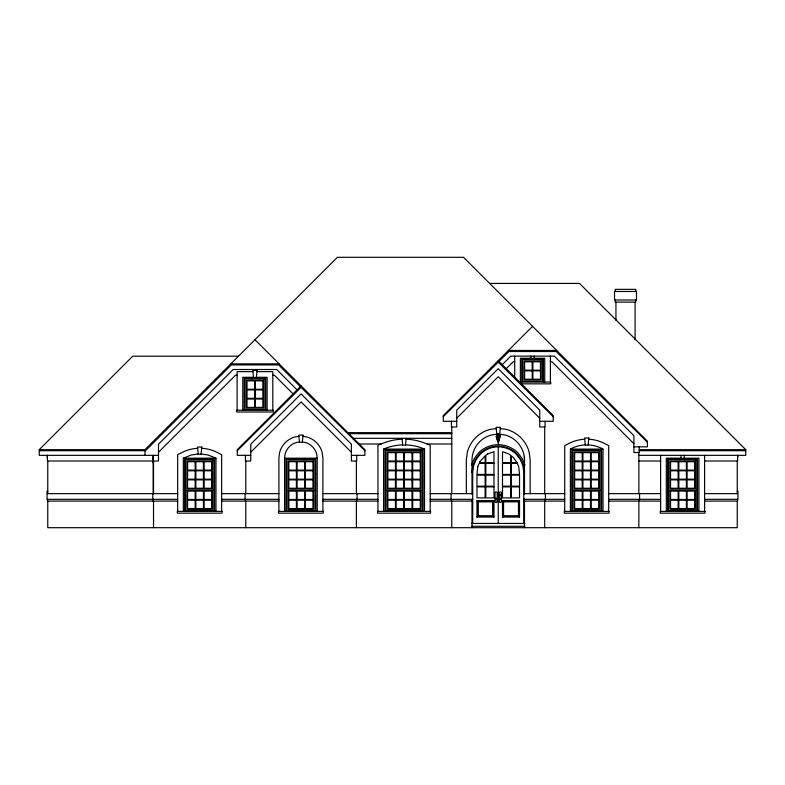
<?xml version="1.0" encoding="UTF-8"?>
<svg xmlns="http://www.w3.org/2000/svg" width="785" height="785" viewBox="0 0 785 785"><rect width="100%" height="100%" fill="white"/><g stroke="black" fill="none" stroke-linecap="round" stroke-linejoin="round"><path stroke-width="1.18" d="M406.169 438.315L405.492 445.066L402.656 445.066L401.979 438.315M534.202 356.125L533.977 358.431L531.131 358.431L530.905 356.125M684.343 455.339L684.039 458.352L681.203 458.352L680.899 455.339M284.582 511.378L284.582 458.175L285.141 453.956A16.318 16.318 0 0 1 296.681 442.416L299.468 442.053M471.991 472.315L472.884 465.574L475.504 459.235L479.674 453.799A26.248 26.248 0 0 1 516.805 453.799L520.975 459.235L523.595 465.574L524.488 472.315M499.299 433.614L499.927 436.754L498.239 443.633L496.552 436.754L497.18 433.614M496.777 436.323L497.327 433.614M499.702 436.754L498.436 441.072M496.758 435.891L497.15 434.085M499.132 439.885L499.721 437.186M497.14 435.911L497.562 434.105C494.903 437.314 502.685 435.41 497.14 435.861L497.562 434.085M497.768 439.875L497.14 437.166L497.768 439.904L498.71 439.875L499.338 437.186L497.14 437.166L499.338 437.166M498.71 439.904L499.338 437.216M471.5 465.201L474.268 458.528L478.664 452.788A27.681 27.681 0 0 1 517.815 452.788L522.211 458.528L524.979 465.201M158.492 455.339L39.25 455.339L39.25 449.668L132.724 356.194L238.483 356.194M39.25 449.668L145.009 449.668L337.373 257.303L463.533 257.303L647.38 441.15L647.38 446.832L633.897 446.832M158.492 452.238L235.529 375.201L237.099 375.201M301.077 385.857L237.266 449.668L237.266 455.339L250.749 455.339M250.749 452.238L301.077 401.91L351.405 452.238M532.554 326.334L443.27 415.618L443.27 421.29L456.742 421.29M498.995 361.394L508.876 351.513L556.231 351.513L647.38 442.22M502.253 364.662L510.79 356.125L554.318 356.125L633.897 435.704L633.897 452.503L639.216 452.503L639.216 446.832M456.742 418.189L498.239 376.692L539.737 418.189M506.266 368.665L513.135 361.797L514.705 361.797M476.956 517.05L477.673 516.344L493.274 516.344L493.981 517.05L493.981 500.742L476.956 500.742L476.956 517.05L493.981 517.05M476.956 500.742L477.673 501.448L493.274 501.448L493.981 500.742M502.498 517.05L503.205 516.344L518.807 516.344L519.523 517.05L519.523 500.742L502.498 500.742L502.498 517.05L519.523 517.05M502.498 500.742L503.205 501.448L518.807 501.448L519.523 500.742M183.337 511.378L183.337 458.175L191.226 455.006L198.212 453.985M497.347 439.885L496.758 437.186M298.899 436.401L295.199 436.892A22.039 22.039 0 0 0 279.617 452.474L278.911 457.802L278.911 511.378M496.238 428.6L489.968 429.424A31.969 31.969 0 0 0 467.36 452.032L466.319 459.932L466.319 493.647M496.807 434.252L491.449 434.959A26.248 26.248 0 0 0 471.991 460.304L471.991 494.226M197.653 448.323L196.328 448.382A39.073 39.073 0 0 0 183.533 451.728L177.665 454.692L177.665 511.378M584.707 439.247L583.383 439.306A39.073 39.073 0 0 0 570.577 442.642L564.719 445.605L564.719 511.378M585.267 444.909L583.863 444.967A33.402 33.402 0 0 0 570.391 449.099L570.391 511.378M402.077 439.237L400.183 439.296A56.952 56.952 0 0 0 384.984 442.465L377.948 445.242L377.948 511.378M402.636 444.889L400.576 444.967A51.27 51.27 0 0 0 383.62 449.099L383.62 511.378M489.663 283.434L579.526 283.434L745.75 449.668L745.75 455.339L638.862 455.339M508.435 350.444L556.673 350.444M531.121 358.254L520.377 358.254L520.377 382.089M533.986 358.254L544.731 358.254L544.731 382.089M550.403 361.797L551.973 361.797L633.897 443.731M230.829 363.847L279.067 363.847M252.947 371.648L237.099 371.648L237.099 410.231M256.95 371.648L272.797 371.648L272.797 410.231M272.797 375.201L274.367 375.201L293.05 393.884M253.516 377.31L242.771 377.31L242.771 410.231M256.381 377.31L267.126 377.31L267.126 410.231M519.68 382.089L550.756 382.089L550.756 383.855L521.426 383.836M443.27 416.678L498.239 362.15L553.209 416.678M539.737 421.29L553.209 421.29L553.209 415.618L498.239 360.649M347.863 432.643L451.777 432.643M348.923 433.703L451.777 433.703M353.535 438.315L451.777 438.315M497.396 440.365L499.083 440.365M497.876 441.082L498.603 441.082M359.206 443.996L381.108 443.996M427.04 443.996L451.777 443.996M383.62 449.099L424.528 449.099L424.528 511.378M570.391 449.099L603.017 449.099L603.017 511.378M639.216 449.668L745.75 449.668M39.25 450.727L145.451 450.727L231.271 364.917L278.626 364.917L300.321 386.612M237.266 450.727L301.077 387.368L364.888 450.727M639.216 450.727L745.75 450.727M351.405 455.339L364.888 455.339L364.888 449.668L254.948 339.728M153.173 455.545L152.81 462.64L153.526 462.64M47.404 458.175L47.051 455.339M183.337 458.175L215.963 458.175L215.963 511.378M284.582 458.175L317.218 458.175L317.218 511.378M681.184 458.175L666.308 458.175L666.308 511.378M684.059 458.175L698.935 458.175L698.935 511.378M737.596 458.175L737.949 455.339M638.862 461.021L660.627 461.021M704.606 461.021L737.596 461.021L737.596 455.339M185.466 490.38L213.844 490.38M286.711 490.38L315.089 490.38M385.749 490.38L422.399 490.38M572.52 490.38L600.888 490.38M668.428 490.38L696.805 490.38M47.757 491.096L47.051 491.096L47.051 492.862L47.757 492.862M737.243 491.096L737.949 491.096L737.949 492.862L737.243 492.862M177.665 493.647L47.051 493.647L47.051 499.319L177.665 499.319M221.645 493.647L278.911 493.647M322.89 493.647L377.948 493.647M430.2 493.647L472.707 493.647M523.772 493.647L564.719 493.647M608.699 493.647L660.627 493.647M704.606 493.647L737.949 493.647L737.949 499.319L704.606 499.319M221.645 499.319L278.911 499.319M322.89 499.319L377.948 499.319M430.2 499.319L472.707 499.319M523.772 499.319L564.719 499.319M608.699 499.319L660.627 499.319M177.665 501.095L47.404 501.095L47.404 499.319M221.645 501.095L278.911 501.095M322.89 501.095L377.948 501.095M430.2 501.095L472.344 501.095L472.344 499.319M564.719 501.095L524.135 501.095L524.135 499.319M608.699 501.095L660.627 501.095M704.606 501.095L737.596 501.095L737.596 499.319M471.579 523.438L524.9 523.438M471.579 526.274L524.9 526.274M406.08 439.237L407.964 439.296A56.952 56.952 0 0 1 423.174 442.465L430.2 445.242L430.2 511.378M405.511 444.889L407.582 444.967A51.27 51.27 0 0 1 424.528 449.099M588.711 439.247L590.026 439.306A39.073 39.073 0 0 1 602.831 442.642L608.699 445.605L608.699 511.378M588.142 444.909L589.545 444.967A33.402 33.402 0 0 1 603.017 449.099M201.657 448.323L202.972 448.382A39.073 39.073 0 0 1 215.777 451.728L221.645 454.692L221.645 511.378M201.088 453.985L208.084 455.006L215.963 458.175M500.241 428.6L506.511 429.424A31.969 31.969 0 0 1 529.119 452.032L530.16 459.932L530.16 493.647M499.672 434.252L505.03 434.959A26.248 26.248 0 0 1 524.488 460.304M302.902 436.401L306.601 436.892A22.039 22.039 0 0 1 322.184 452.474L322.89 457.802L322.89 511.378M302.333 442.053L305.12 442.416A16.318 16.318 0 0 1 316.659 453.956L317.218 458.175M297.064 389.87L276.712 369.519L233.184 369.519L158.492 444.212L158.492 461.021L47.404 461.021L47.404 455.339M498.043 441.072L496.777 436.754M499.329 434.085L499.721 435.891M499.152 433.614L499.702 436.323M737.243 461.021L737.243 493.745M737.243 501.026L737.243 527.697L47.757 527.697L47.757 501.026M704.606 455.339L704.606 511.378M697.512 511.378L697.512 458.891L667.721 458.891L667.721 511.378M695.382 490.38L695.382 509.249L669.85 509.249L669.85 490.38M660.627 455.339L660.627 511.378M639.579 493.647L639.579 499.319M639.216 499.319L639.216 501.095M638.862 452.503L638.862 493.647M638.862 501.095L638.862 527.697M635.801 291.48L635.801 289.361L615.234 289.361L615.234 291.48M635.801 299.998L635.801 302.127L615.234 302.127L615.234 299.998M635.094 302.127L635.094 339.876M615.94 302.127L615.94 320.388M601.604 511.378L601.604 449.805L571.814 449.805L571.814 511.378M599.475 490.38L599.475 509.249L573.933 509.249L573.933 490.38M550.403 356.125L550.403 382.089M545.408 493.647L545.408 499.319M545.055 421.29L545.055 426.971L539.737 426.971L539.737 410.162L498.239 368.665L456.742 410.162L456.742 426.971L451.424 426.971L451.424 421.29M545.055 499.319L545.055 501.095M544.702 426.971L544.702 493.647M544.702 501.095L544.702 527.697M543.308 382.089L543.308 358.961L521.799 358.961L521.799 382.089M524.488 456.33L524.488 494.226M524.488 499.093L524.488 527.697M523.772 523.438L523.772 472.364L522.908 465.76L520.357 459.598L516.294 454.309A25.532 25.532 0 0 0 480.185 454.309L476.122 459.598L473.571 465.76L472.707 472.364L472.707 523.438M518.807 501.448L518.807 516.344M514.705 356.125L514.705 377.104M503.205 501.448L503.205 516.344M498.239 446.832L498.239 523.438M493.274 501.448L493.274 516.344M477.673 501.448L477.673 516.344M471.991 500.31L471.991 527.697M451.777 426.971L451.777 493.647M451.777 501.095L451.777 527.697M451.424 499.319L451.424 501.095M451.071 493.647L451.071 499.319M423.105 511.378L423.105 449.805L385.042 449.805L385.042 511.378M420.976 490.38L420.976 509.249L387.172 509.249L387.172 490.38M357.077 493.647L357.077 499.319M356.724 455.339L356.724 461.021L351.405 461.021L351.405 444.212L301.077 393.884L250.749 444.212L250.749 461.021L245.43 461.021L245.43 455.339M356.724 499.319L356.724 501.095M356.37 461.021L356.37 493.647M356.37 501.095L356.37 527.697M315.796 511.378L315.796 458.891L286.005 458.891L286.005 511.378M313.666 490.38L313.666 509.249L288.134 509.249L288.134 490.38M265.703 410.231L265.703 378.027L244.194 378.027L244.194 410.231M245.783 461.021L245.783 493.647M245.783 501.095L245.783 527.697M245.43 499.319L245.43 501.095M245.077 493.647L245.077 499.319M214.55 511.378L214.55 458.891L184.76 458.891L184.76 511.378M212.421 490.38L212.421 509.249L186.889 509.249L186.889 490.38M153.526 461.021L153.526 493.647M153.526 501.095L153.526 527.697M153.173 455.339L153.173 493.647M153.173 499.319L153.173 501.095M152.81 493.647L152.81 499.319M145.009 449.668L145.009 455.339M47.757 461.021L47.757 493.745M201.784 447.067L201.068 454.162L198.232 454.162L197.526 447.067L201.784 447.067M257.078 370.402L256.371 377.487L253.526 377.487L252.819 370.402L257.078 370.402M303.03 435.135L302.323 442.23L299.477 442.23L298.771 435.135L303.03 435.135M500.369 427.334L499.662 434.429L496.817 434.429L496.11 427.334L500.369 427.334M588.828 437.991L588.122 445.085L585.286 445.085L584.58 437.991L588.828 437.991M477.722 466.869L476.956 474.434L485.12 474.434L485.12 463.415L479.154 463.415L477.722 466.869M499.652 498.436L500.006 499.78L501.242 499.132L500.339 498.082L499.652 498.436M500.133 498.789L500.653 499.024L500.133 498.789M495.433 498.387L495.698 499.751L496.964 499.191L496.826 498.436L495.433 498.387M479.841 461.747L479.449 462.708L485.12 462.708L485.12 455.889L479.841 461.747M487.622 453.965L485.827 455.339L485.827 462.708L493.981 462.708L493.981 451.679L487.622 453.965M636.507 291.48L614.527 291.48L614.527 299.998L636.507 299.998L636.507 291.48M542.602 359.667L522.506 359.667L522.506 381.373L542.602 381.373L542.602 359.667M541.179 361.09L523.919 361.09L523.919 379.96L541.179 379.96L541.179 361.09M532.201 361.797L524.635 361.797L524.635 370.167L532.201 370.167L532.201 361.797M540.472 361.797L532.907 361.797L532.907 370.167L540.472 370.167L540.472 361.797M532.201 370.873L524.635 370.873L524.635 379.243L532.201 379.243L532.201 370.873M540.472 370.873L532.907 370.873L532.907 379.243L540.472 379.243L540.472 370.873M264.996 378.733L244.9 378.733L244.9 409.515L264.996 409.515L264.996 378.733M263.574 380.156L246.313 380.156L246.313 408.102L263.574 408.102L263.574 380.156M254.595 380.862L247.03 380.862L247.03 389.232L254.595 389.232L254.595 380.862M262.867 380.862L255.302 380.862L255.302 389.232L262.867 389.232L262.867 380.862M254.595 389.939L247.03 389.939L247.03 398.309L254.595 398.309L254.595 389.939M262.867 389.939L255.302 389.939L255.302 398.309L262.867 398.309L262.867 389.939M254.595 399.015L247.03 399.015L247.03 407.386L254.595 407.386L254.595 399.015M262.867 399.015L255.302 399.015L255.302 407.386L262.867 407.386L262.867 399.015M273.151 410.231L236.746 410.231L236.746 411.997L273.151 411.997L273.151 410.231M500.359 436.323L496.12 436.754L500.359 436.323M422.399 450.521L385.749 450.521L385.749 510.672L422.399 510.672L422.399 450.521M600.888 450.521L572.52 450.521L572.52 510.672L600.888 510.672L600.888 450.521M420.976 451.934L387.172 451.934L387.172 488.967L420.976 488.967L420.976 451.934M599.475 451.934L573.933 451.934L573.933 488.967L599.475 488.967L599.475 451.934M395.444 452.651L387.878 452.651L387.878 461.021L395.444 461.021L395.444 452.651M403.716 452.651L396.15 452.651L396.15 461.021L403.716 461.021L403.716 452.651M411.997 452.651L404.432 452.651L404.432 461.021L411.997 461.021L411.997 452.651M420.269 452.651L412.704 452.651L412.704 461.021L420.269 461.021L420.269 452.651M582.215 452.651L574.649 452.651L574.649 461.021L582.215 461.021L582.215 452.651M590.487 452.651L582.921 452.651L582.921 461.021L590.487 461.021L590.487 452.651M598.769 452.651L591.193 452.651L591.193 461.021L598.769 461.021L598.769 452.651M213.844 459.598L185.466 459.598L185.466 510.672L213.844 510.672L213.844 459.598M315.089 459.598L286.711 459.598L286.711 510.672L315.089 510.672L315.089 459.598M696.805 459.598L668.428 459.598L668.428 510.672L696.805 510.672L696.805 459.598M212.421 461.021L186.889 461.021L186.889 488.967L212.421 488.967L212.421 461.021M313.666 461.021L288.134 461.021L288.134 488.967L313.666 488.967L313.666 461.021M695.382 461.021L669.85 461.021L669.85 488.967L695.382 488.967L695.382 461.021M195.161 461.727L187.595 461.727L187.595 470.097L195.161 470.097L195.161 461.727M203.433 461.727L195.867 461.727L195.867 470.097L203.433 470.097L203.433 461.727M211.714 461.727L204.149 461.727L204.149 470.097L211.714 470.097L211.714 461.727M296.406 461.727L288.841 461.727L288.841 470.097L296.406 470.097L296.406 461.727M304.678 461.727L297.113 461.727L297.113 470.097L304.678 470.097L304.678 461.727M312.96 461.727L305.394 461.727L305.394 470.097L312.96 470.097L312.96 461.727M395.444 461.727L387.878 461.727L387.878 470.097L395.444 470.097L395.444 461.727M403.716 461.727L396.15 461.727L396.15 470.097L403.716 470.097L403.716 461.727M411.997 461.727L404.432 461.727L404.432 470.097L411.997 470.097L411.997 461.727M420.269 461.727L412.704 461.727L412.704 470.097L420.269 470.097L420.269 461.727M582.215 461.727L574.649 461.727L574.649 470.097L582.215 470.097L582.215 461.727M590.487 461.727L582.921 461.727L582.921 470.097L590.487 470.097L590.487 461.727M598.769 461.727L591.193 461.727L591.193 470.097L598.769 470.097L598.769 461.727M678.122 461.727L670.557 461.727L670.557 470.097L678.122 470.097L678.122 461.727M686.404 461.727L678.839 461.727L678.839 470.097L686.404 470.097L686.404 461.727M694.676 461.727L687.111 461.727L687.111 470.097L694.676 470.097L694.676 461.727M510.652 462.708L502.498 462.708L502.498 451.679L508.857 453.965L510.652 455.339L510.652 462.708M517.03 462.708L511.359 462.708L511.359 455.889L513.262 457.341L517.03 462.708M493.981 463.415L485.827 463.415L485.827 474.434L493.981 474.434L493.981 463.415M510.652 463.415L502.498 463.415L502.498 474.434L510.652 474.434L510.652 463.415M517.325 463.415L511.359 463.415L511.359 474.434L519.523 474.434L518.757 466.869L517.325 463.415M195.161 470.804L187.595 470.804L187.595 479.174L195.161 479.174L195.161 470.804M203.433 470.804L195.867 470.804L195.867 479.174L203.433 479.174L203.433 470.804M211.714 470.804L204.149 470.804L204.149 479.174L211.714 479.174L211.714 470.804M296.406 470.804L288.841 470.804L288.841 479.174L296.406 479.174L296.406 470.804M304.678 470.804L297.113 470.804L297.113 479.174L304.678 479.174L304.678 470.804M312.96 470.804L305.394 470.804L305.394 479.174L312.96 479.174L312.96 470.804M395.444 470.804L387.878 470.804L387.878 479.174L395.444 479.174L395.444 470.804M403.716 470.804L396.15 470.804L396.15 479.174L403.716 479.174L403.716 470.804M411.997 470.804L404.432 470.804L404.432 479.174L411.997 479.174L411.997 470.804M420.269 470.804L412.704 470.804L412.704 479.174L420.269 479.174L420.269 470.804M582.215 470.804L574.649 470.804L574.649 479.174L582.215 479.174L582.215 470.804M590.487 470.804L582.921 470.804L582.921 479.174L590.487 479.174L590.487 470.804M598.769 470.804L591.193 470.804L591.193 479.174L598.769 479.174L598.769 470.804M678.122 470.804L670.557 470.804L670.557 479.174L678.122 479.174L678.122 470.804M686.404 470.804L678.839 470.804L678.839 479.174L686.404 479.174L686.404 470.804M694.676 470.804L687.111 470.804L687.111 479.174L694.676 479.174L694.676 470.804M485.12 475.151L476.956 475.151L476.956 486.17L485.12 486.17L485.12 475.151M493.981 475.151L485.827 475.151L485.827 486.17L493.981 486.17L493.981 475.151M510.652 475.151L502.498 475.151L502.498 486.17L510.652 486.17L510.652 475.151M519.523 475.151L511.359 475.151L511.359 486.17L519.523 486.17L519.523 475.151M195.161 479.88L187.595 479.88L187.595 488.25L195.161 488.25L195.161 479.88M203.433 479.88L195.867 479.88L195.867 488.25L203.433 488.25L203.433 479.88M211.714 479.88L204.149 479.88L204.149 488.25L211.714 488.25L211.714 479.88M296.406 479.88L288.841 479.88L288.841 488.25L296.406 488.25L296.406 479.88M304.678 479.88L297.113 479.88L297.113 488.25L304.678 488.25L304.678 479.88M312.96 479.88L305.394 479.88L305.394 488.25L312.96 488.25L312.96 479.88M395.444 479.88L387.878 479.88L387.878 488.25L395.444 488.25L395.444 479.88M403.716 479.88L396.15 479.88L396.15 488.25L403.716 488.25L403.716 479.88M411.997 479.88L404.432 479.88L404.432 488.25L411.997 488.25L411.997 479.88M420.269 479.88L412.704 479.88L412.704 488.25L420.269 488.25L420.269 479.88M582.215 479.88L574.649 479.88L574.649 488.25L582.215 488.25L582.215 479.88M590.487 479.88L582.921 479.88L582.921 488.25L590.487 488.25L590.487 479.88M598.769 479.88L591.193 479.88L591.193 488.25L598.769 488.25L598.769 479.88M678.122 479.88L670.557 479.88L670.557 488.25L678.122 488.25L678.122 479.88M686.404 479.88L678.839 479.88L678.839 488.25L686.404 488.25L686.404 479.88M694.676 479.88L687.111 479.88L687.111 488.25L694.676 488.25L694.676 479.88M485.12 486.877L476.956 486.877L476.956 497.906L485.12 497.906L485.12 486.877M493.981 486.877L485.827 486.877L485.827 497.906L493.981 497.906L493.981 486.877M510.652 486.877L502.498 486.877L502.498 497.906L510.652 497.906L510.652 486.877M519.523 486.877L511.359 486.877L511.359 497.906L519.523 497.906L519.523 486.877M195.161 491.096L187.595 491.096L187.595 499.466L195.161 499.466L195.161 491.096M203.433 491.096L195.867 491.096L195.867 499.466L203.433 499.466L203.433 491.096M211.714 491.096L204.149 491.096L204.149 499.466L211.714 499.466L211.714 491.096M296.406 491.096L288.841 491.096L288.841 499.466L296.406 499.466L296.406 491.096M304.678 491.096L297.113 491.096L297.113 499.466L304.678 499.466L304.678 491.096M312.96 491.096L305.394 491.096L305.394 499.466L312.96 499.466L312.96 491.096M395.444 491.096L387.878 491.096L387.878 499.466L395.444 499.466L395.444 491.096M403.716 491.096L396.15 491.096L396.15 499.466L403.716 499.466L403.716 491.096M411.997 491.096L404.432 491.096L404.432 499.466L411.997 499.466L411.997 491.096M420.269 491.096L412.704 491.096L412.704 499.466L420.269 499.466L420.269 491.096M582.215 491.096L574.649 491.096L574.649 499.466L582.215 499.466L582.215 491.096M590.487 491.096L582.921 491.096L582.921 499.466L590.487 499.466L590.487 491.096M598.769 491.096L591.193 491.096L591.193 499.466L598.769 499.466L598.769 491.096M678.122 491.096L670.557 491.096L670.557 499.466L678.122 499.466L678.122 491.096M686.404 491.096L678.839 491.096L678.839 499.466L686.404 499.466L686.404 491.096M694.676 491.096L687.111 491.096L687.111 499.466L694.676 499.466L694.676 491.096M500.545 494.354L500.192 495.777L500.545 494.354M195.161 500.173L187.595 500.173L187.595 508.543L195.161 508.543L195.161 500.173M203.433 500.173L195.867 500.173L195.867 508.543L203.433 508.543L203.433 500.173M211.714 500.173L204.149 500.173L204.149 508.543L211.714 508.543L211.714 500.173M296.406 500.173L288.841 500.173L288.841 508.543L296.406 508.543L296.406 500.173M304.678 500.173L297.113 500.173L297.113 508.543L304.678 508.543L304.678 500.173M312.96 500.173L305.394 500.173L305.394 508.543L312.96 508.543L312.96 500.173M395.444 500.173L387.878 500.173L387.878 508.543L395.444 508.543L395.444 500.173M403.716 500.173L396.15 500.173L396.15 508.543L403.716 508.543L403.716 500.173M411.997 500.173L404.432 500.173L404.432 508.543L411.997 508.543L411.997 500.173M420.269 500.173L412.704 500.173L412.704 508.543L420.269 508.543L420.269 500.173M582.215 500.173L574.649 500.173L574.649 508.543L582.215 508.543L582.215 500.173M590.487 500.173L582.921 500.173L582.921 508.543L590.487 508.543L590.487 500.173M598.769 500.173L591.193 500.173L591.193 508.543L598.769 508.543L598.769 500.173M678.122 500.173L670.557 500.173L670.557 508.543L678.122 508.543L678.122 500.173M686.404 500.173L678.839 500.173L678.839 508.543L686.404 508.543L686.404 500.173M694.676 500.173L687.111 500.173L687.111 508.543L694.676 508.543L694.676 500.173M492.921 501.801L478.026 501.801L478.026 515.99L492.921 515.99L492.921 501.801M518.453 501.801L503.558 501.801L503.558 515.99L518.453 515.99L518.453 501.801M221.998 511.378L177.312 511.378L177.312 513.154L221.998 513.154L221.998 511.378M323.243 511.378L278.557 511.378L278.557 513.154L323.243 513.154L323.243 511.378M430.553 511.378L377.595 511.378L377.595 513.154L430.553 513.154L430.553 511.378M609.052 511.378L564.356 511.378L564.356 513.154L609.052 513.154L609.052 511.378M704.959 511.378L660.273 511.378L660.273 513.154L704.959 513.154L704.959 511.378M499.338 435.861L498.917 434.085L499.338 435.911M501.429 501.448L501.429 492.941A1.06 1.06 0 0 0 500.369 491.871A1.06 1.06 0 0 0 499.299 492.941L499.299 501.448A1.06 1.06 0 0 0 500.369 502.508A1.06 1.06 0 0 0 501.429 501.448M497.18 501.448L497.18 492.941A1.06 1.06 0 0 0 496.11 491.871A1.06 1.06 0 0 0 495.05 492.941L495.05 501.448A1.06 1.06 0 0 0 496.11 502.508A1.06 1.06 0 0 0 497.18 501.448"/></g></svg>
